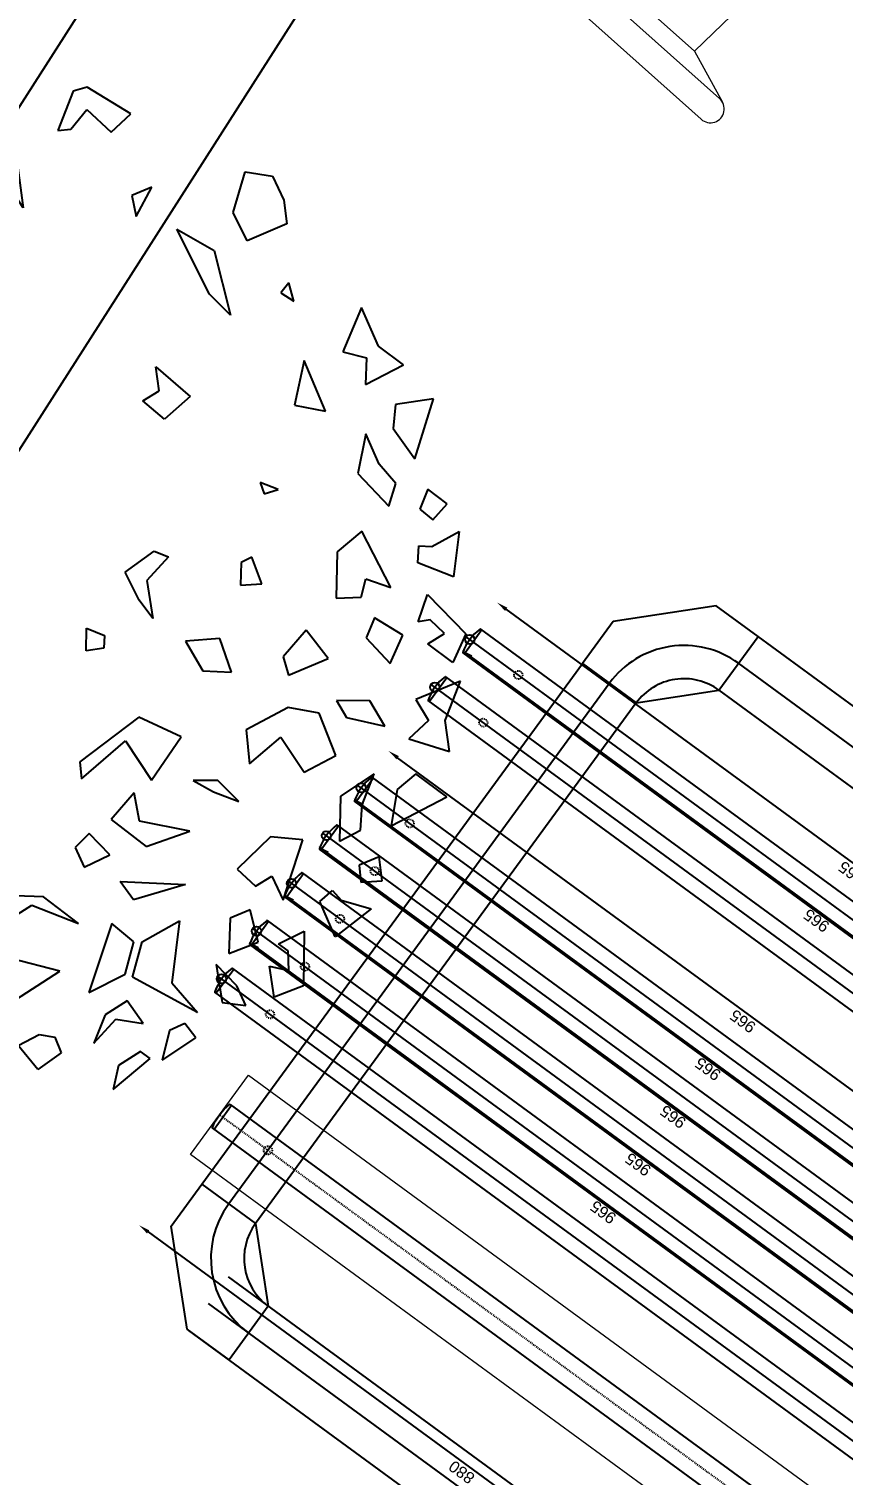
# Model space of a CAD drawing. Header units: millimetres. Extents: x 0 to 45949, y -31098 to 10954.
# Drawn here: x 25820.9 to 25909.1, y -6537.3 to -6380.8 of the extents above; entities that cross this region are included whole.
import ezdxf
from ezdxf import colors
from ezdxf.entities.mleader import LeaderData, LeaderLine
from ezdxf.enums import TextEntityAlignment as Align
from ezdxf.math import Vec2, Vec3

# ---------------------------------------------------------------- set-up
doc = ezdxf.new("R2010")
doc.units = ezdxf.units.MM
for name, pattern in [('14.022_PLAN_+56.00$0$14.022_A KATLAR$0$DASHED2', [0.375, 0.25, -0.125]), ('14.022_PLAN_+56.00$0$14.022_A KATLAR$0$MITTELLINIE', [0.6000000000000001, 0.5, -0.05, 0, -0.05]), ('HIDDEN', [0.38, 0.25, -0.13])]:
    doc.linetypes.add(name, pattern=pattern)
for name, color, linetype in [('14.022_PLAN_+56.00$0$14.022_A KATLAR$0$3-0PN-GLS', 252, 'Continuous'), ('14.022_PLAN_+56.00$0$14.022_A KATLAR$0$Duenn', 252, 'Continuous'), ('14.022_PLAN_+56.00$0$14.022_A KATLAR$0$KAYAR-KAPI-CAM-İZİ', 130, '14.022_PLAN_+56.00$0$14.022_A KATLAR$0$DASHED2'), ('14.022_PLAN_+56.00$0$14.022_A KATLAR$0$Mittellinie', 252, '14.022_PLAN_+56.00$0$14.022_A KATLAR$0$MITTELLINIE'), ('A_IZ_BETONARME', 252, 'HIDDEN'), ('A绿-1', 94, 'Continuous'), ('DORMA', 10, 'Continuous')]:
    doc.layers.add(name, color=color, linetype=linetype)
doc.layers.add('MOBİLYA TEFRİŞ', color=35, linetype='Continuous', lineweight=15)
doc.layers.add('SDB-Gorunus2', color=152, linetype='Continuous', lineweight=9)
doc.styles.get("Standard").update_dxf_attribs({"font": 'arial.ttf'})
doc.dimstyles.new('ISO-25', dxfattribs={"dimtxt": 2.5, "dimasz": 2.5, "dimexe": 1.25, "dimexo": 0.625, "dimtad": 1, "dimtxsty": 'Standard', "dimcen": 2.5, "dimadec": 0, "dimazin": 0, "dimtfac": 1, "dimtmove": 0, "dimatfit": 3, "dimfxl": 1, "dimarcsym": 0})

# ---------------------------------------------------------------- blocks, each defined once
blk = doc.blocks.new('971')
at = {"layer": '14.022_PLAN_+56.00$0$14.022_A KATLAR$0$3-0PN-GLS'}
blk.add_lwpolyline([(76661.80623069407, 17776.00557692619, -0.3320587523169231), (76661.8541650706, 17776.04135788766), (76758.40404545276, 17776.04134474825, -0.3320587523168907), (76758.45198153843, 17776.00556607669, -0.1451998767449979), (76758.45205626002, 17772.87712571057, -0.3320587523168909), (76758.40412188355, 17772.84134474917), (76661.85424150129, 17772.84135788853, -0.3320587523169245), (76661.8063054156, 17772.87713656012, -0.145199876744998)], format="xyb", close=True, dxfattribs=at)
at = {"layer": '14.022_PLAN_+56.00$0$14.022_A KATLAR$0$Duenn'}
for p, q in [((76662.02910526154, 17776.041362066), (76662.02918169231, 17772.84136206693)), ((76758.2291816925, 17772.84134057079), (76758.22910526172, 17776.04134056988))]:
    blk.add_line(p, q, dxfattribs=at)
at = {"layer": '14.022_PLAN_+56.00$0$14.022_A KATLAR$0$KAYAR-KAPI-CAM-İZİ', "lineweight": 25}
blk.add_point((76662.02914349886, 17774.44862895447), dxfattribs=at)
at = {"layer": '14.022_PLAN_+56.00$0$14.022_A KATLAR$0$Mittellinie'}
blk.add_line((76661.57914347707, 17774.4413513184), (76758.67914347707, 17774.44135131842), dxfattribs=at)
for centre in [(76668.07914347528, 17774.44150656839), (76752.17914347889, 17774.44119606844)]:
    blk.add_circle(centre, 0.45, dxfattribs=at)
blk = doc.blocks.new('*D36')
at = {"layer": 'Defpoints', "color": 0, "transparency": 16777216}
for p in [(250965.8474644323, -12490.48521682176), (251930.8474643729, -12490.48366432164), (251930.8475442851, -12540.15534011385)]:
    blk.add_point(p, dxfattribs=at)
at = {"layer": 'DORMA', "color": 0, "lineweight": -2, "transparency": 16777216}
blk.add_line((250978.3475443445, -12540.15687250387), (251918.3475442851, -12540.15536022395), dxfattribs=at)
at = {"layer": 'DORMA', "color": 0, "transparency": 16777216}
for points in [[(250978.3475409928, -12538.07353917054), (250978.3475476961, -12542.2402058372), (250965.8475443445, -12540.15689261398)], [(251918.3475409334, -12538.07202689062), (251918.3475476368, -12542.23869355728), (251930.8475442851, -12540.15534011385)]]:
    blk.add_solid(points, dxfattribs=at)
at = {"layer": 'DORMA', "color": 0, "transparency": 16777216, "insert": (251448.3475290196, -12530.6489540174), "char_height": 12.5, "attachment_point": 5, "rotation": 9.217793252609054e-05}
blk.add_mtext('965', dxfattribs=at)
blk = doc.blocks.new('*D20')
at = {"layer": 'Defpoints', "color": 0, "transparency": 16777216}
for p in [(246416.7379861178, -15055.75683849677), (246416.7379861178, -15150.52227188833), (247296.7379861358, -15150.52064421517)]:
    blk.add_point(p, dxfattribs=at)
at = {"layer": 'DORMA', "color": 0, "lineweight": -2, "transparency": 16777216}
blk.add_line((247284.2379861358, -15055.75683849677), (246429.2379861178, -15055.75683849677), dxfattribs=at)
at = {"layer": 'DORMA', "color": 0, "transparency": 16777216}
for points in [[(246429.2379861178, -15053.67350516344), (246429.2379861178, -15057.84017183011), (246416.7379861178, -15055.75683849677)], [(247284.2379861358, -15053.67350516344), (247284.2379861358, -15057.84017183011), (247296.7379861358, -15055.75683849677)]]:
    blk.add_solid(points, dxfattribs=at)
at = {"layer": 'DORMA', "color": 0, "transparency": 16777216, "insert": (246856.7379861268, -15046.24967615025), "char_height": 12.5, "attachment_point": 5}
blk.add_mtext('880', dxfattribs=at)
blk = doc.blocks.new('MEŞE+GİYDİRME 75')
at = {"layer": 'MOBİLYA TEFRİŞ', "color": 252}
for p, q in [((19574.83459622466, 2709.051445854665), (19572.29651766103, 2674.416874207657)), ((19538.15904967556, 2674.416874207657), (19572.29651766103, 2674.416874207657)), ((19572.29651766103, 2674.416874207657), (19578.22540038054, 2672.331928131612)), ((19532.7277836683, 2672.416874207657), (19577.7277836683, 2672.416874207657)), ((19577.7277836683, 2669.416874207657), (19532.7277836683, 2669.416874207657)), ((19532.7277836683, 2669.416874207657), (19577.7277836683, 2669.416874207657))]:
    blk.add_line(p, q, dxfattribs=at)
blk.add_arc((19577.7277836683, 2670.916874207657), 1.5, 270, 90, dxfattribs=at)
blk = doc.blocks.new('_TagSlot')
at = {"color": 0, "linetype": 'ByBlock', "lineweight": -2, "transparency": 16777216}
for p, q in [((-4, 4), (4, 4)), ((-4, -4), (4, -4))]:
    blk.add_line(p, q, dxfattribs=at)
for centre, start, end in [((-4, 0), 90, 270), ((4, 0), 270, 90)]:
    blk.add_arc(centre, 4, start, end, dxfattribs=at)
at = {"layer": 'MOBİLYA TEFRİŞ', "color": 0, "transparency": 16777216}
blk.add_attdef('TAGNUMBER', text='', height=3, dxfattribs=at).set_placement((0, -1.5), align=Align.CENTER)
blk = doc.blocks.new('011')
at = {"layer": 'A绿-1', "color": 0}
for p, q in [((-5.440842659852933, 991.1887462901577), (15.04766537802061, 1022.121990965057)), ((15.04766537802061, 1022.121990965057), (67.76774634054163, 1007.897978992623)), ((47.27917163376696, 976.9645646995705), (-5.440842659852933, 991.1887462901577)), ((67.76774634054163, 1007.897978992623), (47.27917163376696, 976.9645646995705)), ((284.7058412969927, 987.6070274134618), (256.4231476786081, 979.2304716446815)), ((371.8699091307935, 933.8537515949429), (284.7058412969927, 987.6070274134618)), ((-233.4399849270121, 983.3385487060259), (-145.2215263192193, 974.6547489183504)), ((-182.3531852353481, 943.765363077815), (-233.4399849270121, 983.3385487060259)), ((-145.2215263192193, 974.6547489183504), (-102.9837694318849, 912.5689595050972)), ((256.4231476786081, 979.2304716446815), (225.4524851836031, 900.4353828600033)), ((-160.1282021785155, 915.5366029160796), (-182.3531852353481, 943.765363077815)), ((251.5229695754242, 903.1836695389502), (283.6514856248978, 942.5373417631417)), ((283.6514856248978, 942.5373417631417), (332.5262275681016, 897.3360233287312)), ((332.5262275681016, 897.3360233287312), (371.8699091307935, 933.8537515949429)), ((-102.9837694318849, 912.5689595050972), (-160.1282021785155, 915.5366029160796)), ((25.15727937576594, 920.6823826559521), (141.1829252006137, 855.5849709932008)), ((104.0513341316837, 824.695558485073), (25.15727937576594, 920.6823826559521)), ((225.4524851836031, 900.4353828600033), (251.5229695754242, 903.1836695389502)), ((-536.1780762847629, 848.9190692272896), (-602.1712792683975, 829.3738058972085)), ((-550.5058241885272, 770.0800186590495), (-536.1780762847629, 848.9190692272896)), ((141.1829252006137, 855.5849709932008), (156.2956752803875, 745.6810789671945)), ((-602.1712792683975, 829.3738058972085), (-612.0744391009794, 761.7912268396176)), ((156.2956752803875, 745.6810789671945), (104.0513341316837, 824.695558485073)), ((577.374584756908, 736.1203280503687), (601.1300308532082, 817.7513807937066)), ((601.1300308532082, 817.7513807937066), (656.0620847551618, 809.1555349618575)), ((414.2111650788574, 787.2566636851479), (374.2881326935021, 770.4598103715834)), ((382.661507959303, 728.182309848271), (414.2111650788574, 787.2566636851479)), ((656.0620847551618, 809.1555349618575), (678.8660624365439, 761.2060398522663)), ((-612.0744391009794, 761.7912268396176), (-550.5058241885272, 770.0800186590495)), ((374.2881326935021, 770.4598103715834), (382.661507959303, 728.182309848271)), ((678.8660624365439, 761.2060398522663), (685.0268892395543, 713.3004035770828)), ((605.1816725596436, 679.7063636052262), (577.374584756908, 736.1203280503687)), ((464.2432359384838, 702.61393907827), (539.1886391942389, 660.1610336061858)), ((529.8641347498051, 572.857852938665), (464.2432359384838, 702.61393907827)), ((685.0268892395543, 713.3004035770828), (605.1816725596436, 679.7063636052262)), ((539.1886391942389, 660.1610336061858), (571.5234058669885, 530.4925984663932)), ((-865.3590016500675, 562.4499127148192), (-782.7228640745743, 581.9512651467703)), ((-782.7228640745743, 581.9512651467703), (-807.0569388914737, 520.0408818606229)), ((688.4999422268593, 594.9761576166966), (672.4357193040196, 575.299111885095)), ((699.0852904320345, 558.3268232340051), (688.4999422268593, 594.9761576166966)), ((-836.9730688402778, 486.3153308762703), (-865.3590016500675, 562.4499127148192)), ((571.5234058669885, 530.4925984663932), (529.8641347498051, 572.857852938665)), ((672.4357193040196, 575.299111885095), (699.0852904320345, 558.3268232340051)), ((834.4340150886565, 546.0302110078519), (797.0371765935561, 457.1756295871528)), ((868.2510056218598, 468.4137482557562), (834.4340150886565, 546.0302110078519)), ((-807.0569388914737, 520.0408818606229), (-836.9730688402778, 486.3153308762703)), ((918.4204725606251, 430.9043880565368), (868.2510056218598, 468.4137482557562)), ((719.2014276286936, 439.958548821116), (700.4493946098373, 349.8632993095307)), ((762.5971737648943, 338.4312895121511), (719.2014276286936, 439.958548821116)), ((797.0371765935561, 457.1756295871528), (844.6525115933619, 444.9388637827651)), ((844.6525115933619, 444.9388637827651), (842.6540048587485, 391.2968664445361)), ((422.4179451959208, 426.6557233830717), (490.7265511541045, 367.3180773105632)), ((428.5791112352745, 378.7499537699769), (422.4179451959208, 426.6557233830717)), ((842.6540048587485, 391.2968664445361), (918.4204725606251, 430.9043880565368)), ((395.8716344849672, 359.1170031598922), (428.5791112352745, 378.7499537699769)), ((439.743114828656, 322.3800177774028), (395.8716344849672, 359.1170031598922)), ((490.7265511541045, 367.3180773105632), (439.743114828656, 322.3800177774028)), ((700.4493946098373, 349.8632993095307), (762.5971737648943, 338.4312895121511)), ((902.3462479969603, 351.3401107264508), (897.9323111988488, 303.2422870668634)), ((978.8921690443531, 362.8035186201087), (902.3462479969603, 351.3401107264508)), ((941.133339775668, 242.9072554174272), (978.8921690443531, 362.8035186201087)), ((843.3488770733238, 292.6532480830865), (827.2748887966736, 213.0890737022019)), ((869.9195774163236, 231.66930636693), (843.3488770733238, 292.6532480830865)), ((897.9323111988488, 303.2422870668634), (941.133339775668, 242.9072554174272)), ((-1019.157868248527, 213.5437860881575), (-960.9589792373008, 255.6459846118087)), ((-960.9589792373008, 255.6459846118087), (-952.585943207785, 213.3686174264512)), ((-1014.051600659266, 120.5685441653986), (-1019.157868248527, 213.5437860881575)), ((-964.2258143465151, 204.9479402563011), (-986.347639935615, 148.6659278308362)), ((-952.585943207785, 213.3686174264512), (-964.2258143465151, 204.9479402563011)), ((827.2748887966736, 213.0890737022019), (889.5214334920165, 147.8596569203219)), ((903.4586857326212, 193.5104605775705), (869.9195774163236, 231.66930636693)), ((667.3697166364291, 180.9287629426472), (631.2924473158782, 195.1090494186283)), ((631.2924473158782, 195.1090494186283), (639.086827957246, 172.552283843168)), ((639.086827957246, 172.552283843168), (667.3697166364291, 180.9287629426472)), ((889.5214334920165, 147.8596569203219), (903.4586857326212, 193.5104605775705)), ((967.7040401186096, 181.9233137012343), (951.3514607638353, 141.8164474355217)), ((1005.934422315273, 152.4052805208994), (967.7040401186096, 181.9233137012343)), ((-986.347639935615, 148.6659278308362), (-957.485926250054, 137.3217386514225)), ((977.6437396468245, 120.2897471655378), (1005.934422315273, 152.4052805208994)), ((-986.8232711938326, 83.87541761730608), (-1014.051600659266, 120.5685441653986)), ((-957.485926250054, 137.3217386514225), (-986.8232711938326, 83.87541761730608)), ((951.3514607638353, 141.8164474355217), (977.6437396468245, 120.2897471655378)), ((835.2166571135749, 97.81347943953006), (785.6034271827084, 56.40781161170162)), ((893.0497071963619, -15.51413062696156), (835.2166571135749, 97.81347943953006)), ((975.6453358613071, 66.64751354019972), (1030.089559256914, 96.96517324708111)), ((1030.089559256914, 96.96517324708111), (1018.846328157873, 6.312887796018913)), ((947.3544472945505, 34.53245275904555), (949.4918618031661, 68.44555680687336)), ((949.4918618031661, 68.44555680687336), (975.6453358613071, 66.64751354019972)), ((20.13149555062409, 38.96622597266105), (-0.9359253415022977, 27.75362535876775)), ((23.50116154295392, 5.153214878770086), (20.13149555062409, 38.96622597266105)), ((360.7862681191182, 15.5321799546), (418.9851371296099, 57.63432759283023)), ((447.8468508151709, 46.29013841341293), (404.0785842202022, -1.484003811085131)), ((418.9851371296099, 57.63432759283023), (447.8468508151709, 46.29013841341293)), ((593.2097755040159, 34.63878002378624), (592.1552496246877, -10.43074081470331)), ((614.2771285489434, 45.85140730526837), (593.2097755040159, 34.63878002378624)), ((634.868877003144, -7.726407779533474), (614.2771285489434, 45.85140730526837)), ((785.6034271827084, 56.40781161170162), (783.8833285743021, -36.69146109635403)), ((1018.846328157873, 6.312887796018913), (947.3544472945505, 34.53245275904555)), ((-0.9359253415022977, 27.75362535876775), (-2.569464667758439, 2.404592296959891)), ((-2.569464667758439, 2.404592296959891), (23.50116154295392, 5.153214878770086)), ((388.5932816403219, -40.88147526765533), (360.7862681191182, 15.5321799546)), ((833.7746170070604, -34.74345993838506), (843.0194509875146, 2.266608849153272)), ((843.0194509875146, 2.266608849153272), (893.0497071963619, -15.51413062696156)), ((404.0785842202022, -1.484003811085131), (415.8215557705262, -77.57474259881565)), ((592.1552496246877, -10.43074081470331), (634.868877003144, -7.726407779533474)), ((-1011.632937267714, -42.8253741115077), (-1014.899705707969, -93.52324884891277)), ((-968.3404515484581, -59.8416245461558), (-1011.632937267714, -42.8253741115077)), ((-757.5632184970309, -32.22673023065727), (-802.4891551053734, -40.55958678285242)), ((-802.4891551053734, -40.55958678285242), (-793.5371244513663, -102.5576889160511)), ((-724.1738926104154, -116.8255597228926), (-757.5632184970309, -32.22673023065727)), ((415.8215557705262, -77.57474259881565), (388.5932816403219, -40.88147526765533)), ((783.8833285743021, -36.69146109635403), (833.7746170070604, -34.74345993838506)), ((948.1886531890486, -83.83997172714953), (966.8174985455116, -29.54853968424868)), ((966.8174985455116, -29.54853968424868), (1043.418335093127, -108.313526189173)), ((-1014.899705707969, -93.52324884891277), (-968.3404515484581, -59.8416245461558)), ((860.2058836667566, -75.9988499570245), (843.8533509802073, -116.1055974900519)), ((917.4827367429389, -110.4113302255646), (860.2058836667566, -75.9988499570245)), ((971.9267667985405, -80.09416241131112), (948.1886531890486, -83.83997172714953)), ((1000.634589082096, -107.1647480091051), (971.9267667985405, -80.09416241131112)), ((-793.5371244513663, -102.5576889160511), (-724.1738926104154, -116.8255597228926)), ((282.2017655831878, -142.014206627653), (283.2563981328276, -96.94441440010269)), ((283.2563981328276, -96.94441440010269), (319.3336674533784, -111.1247008760838)), ((319.3336674533784, -111.1247008760838), (317.7000602799235, -136.473707270361)), ((723.1906026948709, -100.921199479686), (677.210079259472, -154.3232337238951)), ((767.6405828091083, -157.3786841833498), (723.1906026948709, -100.921199479686)), ((891.7465452504694, -167.7995404282447), (917.4827367429389, -110.4113302255646)), ((967.5123240918037, -128.1922767783799), (1000.634589082096, -107.1647480091051)), ((1043.418335093127, -108.313526189173), (1017.681980649417, -165.701652761134)), ((-854.5271506446297, -130.5672519635737), (-946.0122747434652, -172.5815632003141)), ((-837.3054110470111, -150.331882026032), (-854.5271506446297, -130.5672519635737)), ((317.7000602799235, -136.473707270361), (282.2017655831878, -142.014206627653)), ((550.1235676648794, -117.3671072011275), (481.3393437822233, -122.8199374185351)), ((481.3393437822233, -122.8199374185351), (516.3620805565151, -182.0697616948346)), ((573.5065333038219, -185.0373542203888), (550.1235676648794, -117.3671072011275)), ((843.8533509802073, -116.1055974900519), (891.7465452504694, -167.7995404282447)), ((1017.681980649417, -165.701652761134), (967.5123240918037, -128.1922767783799)), ((-946.0122747434652, -172.5815632003141), (-954.1787899389747, -299.3262137635393)), ((-895.5044030073914, -192.433844262574), (-837.3054110470111, -150.331882026032)), ((677.210079259472, -154.3232337238951), (687.7955617482658, -190.97272467312)), ((687.7955617482658, -190.97272467312), (767.6405828091083, -157.3786841833498)), ((-902.6165952761658, -274.1089921273742), (-895.5044030073914, -192.433844262574)), ((516.3620805565151, -182.0697616948346), (573.5065333038219, -185.0373542203888)), ((1032.874297839648, -203.1499949530844), (943.6015245844028, -239.5361750086413)), ((1001.903637344658, -281.9450786492453), (1032.874297839648, -203.1499949530844)), ((687.31971125782, -255.7627962360821), (603.0501361269853, -300.6132217312625)), ((749.4674770790734, -267.1948399571047), (687.31971125782, -255.7627962360821)), ((784.3867438168963, -241.9336904610464), (804.3997339336784, -275.7906676488419)), ((850.9589480918366, -242.109145116985), (784.3867438168963, -241.9336904610464)), ((880.9783251238405, -292.8946369305413), (850.9589480918366, -242.109145116985)), ((943.6015245844028, -239.5361750086413), (968.6178224416799, -281.8576169612934)), ((-954.1787899389747, -299.3262137635393), (-902.6165952761658, -274.1089921273742)), ((388.3241425484302, -274.6940761655824), (269.7139494012226, -364.5262697285507)), ((472.6969047604944, -314.3548461246537), (388.3241425484302, -274.6940761655824)), ((782.8567762981402, -351.7937372965898), (749.4674770790734, -267.1948399571047)), ((804.3997339336784, -275.7906676488419), (880.9783251238405, -292.8946369305413)), ((968.6178224416799, -281.8576169612934), (929.273831349099, -318.3750864900176)), ((1010.855782281607, -343.9433882344747), (1001.903637344658, -281.9450786492453)), ((413.4433535862481, -401.5264140088111), (472.6969047604944, -314.3548461246537)), ((603.0501361269853, -300.6132217312625), (609.7899175531347, -368.2396947251545)), ((609.7899175531347, -368.2396947251545), (672.4131650152849, -314.8811106782196)), ((672.4131650152849, -314.8811106782196), (719.6545342114987, -385.4315863957163)), ((929.273831349099, -318.3750864900176), (1010.855782281607, -343.9433882344747)), ((273.0837419714662, -398.3395068146201), (361.199006831157, -322.5121281099127)), ((361.199006831157, -322.5121281099127), (413.4433535862481, -401.5264140088111)), ((108.2868351240177, -372.5518722614506), (56.7245071232901, -397.7694331338644)), ((140.5184443289763, -417.7095348140392), (108.2868351240177, -372.5518722614506)), ((269.7139494012226, -364.5262697285507), (273.0837419714662, -398.3395068146201)), ((719.6545342114987, -385.4315863957163), (782.8567762981402, -351.7937372965898)), ((-925.2140521235415, -395.1815147664202), (-938.3840833456488, -513.4617322742924)), ((-938.3840833456488, -513.4617322742924), (-877.4971479512751, -400.9412270214598)), ((-877.4971479512751, -400.9412270214598), (-925.2140521235415, -395.1815147664202)), ((56.7245071232901, -397.7694331338644), (57.88215713598765, -437.2107696916137)), ((546.5875125153107, -401.8774601935074), (496.6584657855565, -401.7458474101404)), ((496.6584657855565, -401.7458474101404), (537.738742278365, -424.3903669345673)), ((588.2469532506657, -444.242781334724), (546.5875125153107, -401.8774601935074)), ((860.0138799259439, -388.6181736720318), (792.3874556734809, -433.5124580015618)), ((835.6797717745649, -450.5286417672542), (860.0138799259439, -388.6181736720318)), ((943.2291684102966, -388.8376567804844), (906.0975361616584, -419.7269747737701)), ((1005.460862781678, -434.8580514264613), (943.2291684102966, -388.8376567804844)), ((57.88215713598765, -437.2107696916137), (97.80478361604037, -420.4139526582876)), ((97.80478361604037, -420.4139526582876), (140.5184443289763, -417.7095348140392)), ((378.5240068457206, -426.7877670466332), (332.543644361489, -480.189890010126)), ((389.688246726233, -483.1576000900677), (378.5240068457206, -426.7877670466332)), ((537.738742278365, -424.3903669345673), (588.2469532506657, -444.242781334724)), ((792.3874556734809, -433.5124580015618), (790.2784401950776, -523.6519055837634)), ((906.0975361616584, -419.7269747737701), (893.9820241519483, -492.9376884049743)), ((-286.6182656066376, -444.7540644931323), (-317.1131657194928, -458.7584987803348)), ((-317.1131657194928, -458.7584987803348), (-268.8175473106676, -484.2390315984958)), ((-268.8175473106676, -484.2390315984958), (-286.6182656066376, -444.7540644931323)), ((832.4132759016356, -501.2268194606695), (835.6797717745649, -450.5286417672542)), ((893.9820241519483, -492.9376884049743), (1005.460862781678, -434.8580514264613)), ((332.543644361489, -480.189890010126), (403.0645624953322, -533.8995032799794)), ((490.1251651921193, -503.14149393568), (389.688246726233, -483.1576000900677)), ((288.1967023776961, -508.2434815101151), (260.4928083229461, -536.3406955574465)), ((329.855803876766, -550.6086693134857), (288.1967023776961, -508.2434815101151)), ((403.0645624953322, -533.8995032799794), (490.1251651921193, -503.14149393568)), ((652.131104475644, -514.8365596816766), (585.0835118963732, -579.4514953282851)), ((716.4910928572062, -520.6403003892301), (652.131104475644, -514.8365596816766)), ((677.2502488444443, -641.6690671430697), (716.4910928572062, -520.6403003892301)), ((790.2784401950776, -523.6519055837634), (832.4132759016356, -501.2268194606695)), ((-786.8602985191974, -573.0186421300314), (-861.2265375323477, -550.2865382746968)), ((-861.2265375323477, -550.2865382746968), (-828.9952675636741, -595.4440674894358)), ((-135.5700759008178, -569.1013029438691), (-217.1520062434138, -543.5330484568112)), ((-217.1520062434138, -543.5330484568112), (-181.5504553468782, -622.5034192404673)), ((-76.79242855223129, -546.7199423172206), (-135.5700759008178, -569.1013029438691)), ((-60.04601725685643, -631.2748100258905), (-76.79242855223129, -546.7199423172206)), ((260.4928083229461, -536.3406955574465), (278.2932033087709, -575.8259272298419)), ((-777.9081649160362, -635.0169805503465), (-786.8602985191974, -573.0186421300314)), ((278.2932033087709, -575.8259272298419), (329.855803876766, -550.6086693134857)), ((585.0835118963732, -579.4514953282851), (621.739369936171, -613.3525530323168)), ((869.6478559985408, -554.8483091564813), (829.7252295184298, -571.6451261897964)), ((829.7252295184298, -571.6451261897964), (833.0951917068451, -605.4584299448725)), ((875.8087494705687, -602.7537758135659), (869.6478559985408, -554.8483091564813)), ((-828.9952675636741, -595.4440674894358), (-777.9081649160362, -635.0169805503465)), ((350.4477419497562, -604.1865001818078), (481.3795887031592, -610.1655791692137)), ((377.6759017970762, -640.8795600609446), (350.4477419497562, -604.1865001818078)), ((621.739369936171, -613.3525530323168), (654.4465074501932, -593.7194690842734)), ((654.4465074501932, -593.7194690842734), (677.2502488444443, -641.6690671430697)), ((833.0951917068451, -605.4584299448725), (875.8087494705687, -602.7537758135659)), ((-606.4749696254148, -643.9196744962173), (-685.265693760477, -632.4442784386556)), ((-685.265693760477, -632.4442784386556), (-657.4584059508052, -688.8577340293778)), ((-181.5504553468782, -622.5034192404673), (-60.04601725685643, -631.2748100258905)), ((196.8146024087328, -634.7689045703701), (89.74118960130727, -631.6694787578708)), ((89.74118960130727, -631.6694787578708), (129.1880152049707, -679.6631052691228)), ((267.3358901675674, -688.4780756547552), (196.8146024087328, -634.7689045703701)), ((481.3795887031592, -610.1655791692137), (377.6759017970762, -640.8795600609446)), ((751.0378991383477, -644.6803997702955), (776.5295839665341, -622.2114548127865)), ((776.5295839665341, -622.2114548127865), (793.7515598512255, -641.9759819260435)), ((-583.6709895874374, -691.8695621772276), (-606.4749696254148, -643.9196744962173)), ((129.1880152049707, -679.6631052691228), (173.5351934759528, -651.6094108199395)), ((173.5351934759528, -651.6094108199395), (267.3358901675674, -688.4780756547552)), ((611.2572154789814, -661.2143971420992), (571.3345889989869, -678.0112141754253)), ((627.4243958627922, -726.0486328521292), (611.2572154789814, -661.2143971420992)), ((781.6358515557949, -715.186696735549), (751.0378991383477, -644.6803997702955)), ((853.6867905435502, -659.036127475294), (781.6358515557949, -715.186696735549)), ((793.7515598512255, -641.9759819260435), (853.6867905435502, -659.036127475294)), ((-657.4584059508052, -688.8577340293778), (-583.6709895874374, -691.8695621772276)), ((-413.7675461183535, -810.6321527520595), (-417.2405809654738, -692.3081097442591)), ((-417.2405809654738, -692.3081097442591), (-383.8514937225846, -776.9066496142659)), ((333.9076152013731, -688.6537531708709), (288.0306827523164, -826.5669516775924)), ((377.7790955451201, -725.3907385533603), (333.9076152013731, -688.6537531708709)), ((394.4219071871485, -725.4344640498603), (469.2640500259004, -683.3763606476314)), ((469.2640500259004, -683.3763606476314), (453.8819125264999, -807.285083532388)), ((571.3345889989869, -678.0112141754253), (568.6468818521244, -748.4296542424636)), ((667.9257444000104, -728.9722478105905), (719.4883449680055, -703.7549898942343)), ((719.4883449680055, -703.7549898942343), (717.9579848778667, -813.6150390863841)), ((360.6602771282778, -790.1369840273182), (377.7790955451201, -725.3907385533603)), ((375.0912187800859, -795.8091119514975), (394.4219071871485, -725.4344640498603)), ((568.6468818521244, -748.4296542424636), (627.4243958627922, -726.0486328521292)), ((687.3600324603613, -743.1087421211269), (667.9257444000104, -728.9722478105905)), ((688.5176824730006, -782.5500786789125), (687.3600324603613, -743.1087421211269)), ((-566.9246303558466, -776.4242135994828), (-584.6222374987556, -821.4501966997559)), ((-504.776968755119, -787.8563730143214), (-566.9246303558466, -776.4242135994828)), ((-383.8514937225846, -776.9066496142659), (-324.9703303514398, -839.0365941510463)), ((-230.6943392812391, -811.1150080058433), (-205.7813461215119, -768.9250555331819)), ((-205.7813461215119, -768.9250555331819), (-164.7010696287034, -791.5695750576087)), ((-92.546870223945, -819.9300146716705), (-134.7847967293928, -757.844158589458)), ((-134.7847967293928, -757.844158589458), (-74.84932974993717, -774.9042011895508)), ((-74.84932974993717, -774.9042011895508), (16.15982385439565, -797.680266828429)), ((131.5034848484793, -758.5458450536171), (104.3785187493195, -806.3639636668995)), ((229.7285999930464, -784.1579717088716), (131.5034848484793, -758.5458450536171)), ((584.8138926177635, -813.2638232835307), (543.1546577807167, -770.8989747164742)), ((543.1546577807167, -770.8989747164742), (554.8978256167611, -846.9897123258561)), ((659.1801679110504, -835.996333044066), (650.2282039260608, -773.9980612927102)), ((650.2282039260608, -773.9980612927102), (688.5176824730006, -782.5500786789125)), ((-544.120702381595, -824.373884994071), (-504.776968755119, -787.8563730143214)), ((-324.9703303514398, -839.0365941510463), (-413.7675461183535, -810.6321527520595)), ((-204.0449377713958, -828.0872299879848), (-230.6943392812391, -811.1150080058433)), ((-164.7010696287034, -791.5695750576087), (-204.0449377713958, -828.0872299879848)), ((16.15982385439565, -797.680266828429), (-92.546870223945, -819.9300146716705)), ((104.3785187493195, -806.3639636668995), (129.3946027079946, -848.6849533996065)), ((129.3946027079946, -848.6849533996065), (229.7285999930464, -784.1579717088716)), ((288.0306827523164, -826.5669516775924), (360.6602771282778, -790.1369840273182)), ((505.5475009441725, -866.57853153428), (375.0912187800859, -795.8091119514975)), ((453.8819125264999, -807.285083532388), (505.5475009441725, -866.57853153428)), ((-584.6222374987556, -821.4501966997559), (-552.3908160520368, -866.6075896308103)), ((-552.3908160520368, -866.6075896308103), (-544.120702381595, -824.373884994071)), ((602.6147964579286, -852.7492549627859), (584.8138926177635, -813.2638232835307)), ((717.9579848778667, -813.6150390863841), (659.1801679110504, -835.996333044066)), ((43.96714794426225, -854.0941283243665), (19.05428812239552, -896.2837415607173)), ((75.04107085632859, -859.8100484139541), (43.96714794426225, -854.0941283243665)), ((76.19878753792727, -899.2512153535899), (75.04107085632859, -859.8100484139541)), ((364.6092339411261, -843.6710227301919), (320.2621890081209, -871.7243779431155)), ((396.8407401969307, -888.8284489957259), (364.6092339411261, -843.6710227301919)), ((554.8978256167611, -846.9897123258561), (602.6147964579286, -852.7492549627859)), ((19.05428812239552, -896.2837415607173), (41.27920451032696, -924.5126713406062)), ((320.2621890081209, -871.7243779431155), (298.1402300811023, -928.0067296048437)), ((298.1402300811023, -928.0067296048437), (341.9083470586338, -880.2324698259581)), ((341.9083470586338, -880.2324698259581), (396.8407401969307, -888.8284489957259)), ((480.0557494470268, -889.0476461099388), (449.5608211594517, -903.0524609681597)), ((502.2810717401444, -917.2765396095856), (480.0557494470268, -889.0476461099388)), ((-248.8675472937757, -920.9309257963214), (-305.4332386647584, -937.6841136154544)), ((-228.2756092207273, -974.5087566646434), (-248.8675472937757, -920.9309257963214)), ((-109.0865243981243, -904.3970617624218), (-153.4336360001471, -932.4505865934552)), ((-53.57547587173758, -932.7136425420758), (-109.0865243981243, -904.3970617624218)), ((41.27920451032696, -924.5126713406062), (76.19878753792727, -899.2512153535899)), ((146.1407777162385, -933.2399240574232), (188.2755467538373, -910.8150075524827)), ((188.2755467538373, -910.8150075524827), (219.3494696658454, -916.5309276420703)), ((219.3494696658454, -916.5309276420703), (232.1468574794126, -947.5519262659727)), ((449.5608211594517, -903.0524609681597), (434.6544178674812, -962.170909926499)), ((434.6544178674812, -962.170909926499), (502.2810717401444, -917.2765396095856)), ((-305.4332386647584, -937.6841136154544), (-294.8478734977543, -974.3334546650331)), ((-153.4336360001471, -932.4505865934552), (-126.2054761528852, -969.143646472643)), ((-126.2054761528852, -969.143646472643), (-53.57547587173758, -932.7136425420758)), ((185.5876033198438, -981.2335505687224), (146.1407777162385, -933.2399240574232)), ((232.1468574794126, -947.5519262659727), (185.5876033198438, -981.2335505687224)), ((391.3619321482256, -945.1546594918545), (347.0145479789353, -973.2078813668741)), ((410.7958446920966, -959.2906145592642), (391.3619321482256, -945.1546594918545)), ((-294.8478734977543, -974.3334546650331), (-228.2756092207273, -974.5087566646434)), ((336.5326298089349, -1021.069622527415), (410.7958446920966, -959.2906145592642)), ((347.0145479789353, -973.2078813668741), (336.5326298089349, -1021.069622527415)), ((-68.4820487818215, -991.8320248314667), (-152.7517868638388, -1036.682366695823)), ((3.093222667404916, -1000.471559879523), (-68.4820487818215, -991.8320248314667)), ((-62.32122197881108, -1039.73766110665), (3.093222667404916, -1000.471559879523)), ((100.160518181161, -986.6422833080287), (58.02537951857084, -1009.067641998481)), ((58.02537951857084, -1009.067641998481), (71.98075658112066, -1079.530110518037)), ((120.1732920115464, -1020.499312559543), (100.160518181161, -986.6422833080287)), ((-152.7517868638388, -1036.682366695823), (-62.32122197881108, -1039.73766110665)), ((71.98075658112066, -1079.530110518037), (120.1732920115464, -1020.499312559543))]:
    blk.add_line(p, q, dxfattribs=at)
blk = doc.blocks.new('965')
at = {"layer": '14.022_PLAN_+56.00$0$14.022_A KATLAR$0$3-0PN-GLS'}
for p, q in [((250968.5976803079, -12474.48359862929), (251928.0964841305, -12474.48373002316)), ((251928.0972484373, -12506.48373001443), (250968.5984446159, -12506.48359862009))]:
    blk.add_line(p, q, dxfattribs=at)
for centre, radius, start, end in [((251020.8474643583, -12490.48235066786), 55.00000000071282, 163.4781621232472, 196.5245748520099), ((250968.5976922502, -12474.98359862882), 0.4999999996748288, 90.00136848909924, 163.4781621242876), ((251928.0964960729, -12474.98373002312), 0.5000000001062406, 16.52457485964136, 90.00136849576815), ((251875.8474643888, -12490.48497797423), 54.99999999983338, 343.4781621219654, 16.52457485073404), ((250968.5984326734, -12505.98359862038), 0.4999999998588601, 196.5245748697772, 270.0013685057739), ((251928.0972364949, -12505.98373001412), 0.5000000004504308, 270.0013685057723, 343.4781621413022)]:
    blk.add_arc(centre, radius, start, end, dxfattribs=at)
at = {"layer": '14.022_PLAN_+56.00$0$14.022_A KATLAR$0$Duenn'}
for p, q in [((250970.3470822184, -12474.4835568455), (250970.3478465262, -12506.48355683639)), ((251926.347846528, -12506.48377179784), (251926.3470822203, -12474.48377180715))]:
    blk.add_line(p, q, dxfattribs=at)
at = {"layer": '14.022_PLAN_+56.00$0$14.022_A KATLAR$0$KAYAR-KAPI-CAM-İZİ', "lineweight": 25}
blk.add_point((251926.3474641547, -12490.55644068251), dxfattribs=at)
at = {"layer": '14.022_PLAN_+56.00$0$14.022_A KATLAR$0$Mittellinie'}
for centre in [(251030.8474643545, -12490.48211182201), (251865.8474643907, -12490.48521682176)]:
    blk.add_circle(centre, 4.499999999999997, dxfattribs=at)
at = {"layer": 'DORMA'}
blk.add_line((250960.8474644323, -12490.48521682176), (251935.8474641319, -12490.48521682176), dxfattribs=at)
for centre in [(250965.8474644323, -12490.48521682176), (251930.8474643729, -12490.48366432164)]:
    blk.add_circle(centre, 5, dxfattribs=at)
dim = blk.add_aligned_dim(p1=(250965.8474644323, -12490.48521682176), p2=(251930.8474643729, -12490.48366432164), distance=-49.67167579227378, dimstyle='ISO-25', override={"dimscale": 5, "dimse1": 1, "dimse2": 1, "dimfxl": 15, "dimfxlon": 1}, dxfattribs=at)
dim.commit()
dim.dimension.update_dxf_attribs({"geometry": '*D36', "text_midpoint": (251448.3475290196, -12530.6489540174), "insert": (0, 1.818989403545856e-12)})
blk = doc.blocks.new('880 kapı')
at = {"layer": '14.022_PLAN_+56.00$0$14.022_A KATLAR$0$3-0PN-GLS'}
blk.add_lwpolyline([(246419.0088801808, -15187.87985678285, -0.3320587523169231), (246419.4882222041, -15187.52204483451), (247293.9870260023, -15187.519243608, -0.3320587523168907), (247294.4663886009, -15187.87702798977, -0.1451998767449979), (247294.4672881309, -15219.16143164711, -0.3320587523168909), (247293.9879461084, -15219.51924359487), (246419.4891423089, -15219.52204482153, -0.3320587523169245), (246419.0097797103, -15219.16426043946, -0.145199876744998)], format="xyb", close=True, dxfattribs=at)
at = {"layer": '14.022_PLAN_+56.00$0$14.022_A KATLAR$0$Duenn'}
for p, q in [((246421.237624113, -15187.52199453348), (246421.2385442192, -15219.52199452007)), ((247292.2376240953, -15187.52053147825), (247292.2368223658, -15219.52053146804))]:
    blk.add_line(p, q, dxfattribs=at)
at = {"layer": '14.022_PLAN_+56.00$0$14.022_A KATLAR$0$Mittellinie'}
blk.add_line((246416.7380841682, -15203.52212391666), (247296.738084144, -15203.51916451243), dxfattribs=at)
for centre in [(246481.7380841416, -15203.5202549519), (246481.7380841449, -15203.52188346503), (247231.7380841663, -15203.51901570149)]:
    blk.add_circle(centre, 4.5, dxfattribs=at)
at = {"layer": 'SDB-Gorunus2'}
blk.add_lwpolyline([(247296.7380841663, -15203.5206442152), (247296.7381821964, -15256.52064421508), (246416.7381821754, -15256.52064421523), (246416.7379861148, -15150.52064421546), (247296.7379861358, -15150.52064421517), (247296.7381821964, -15256.52064421508)], dxfattribs=at)
at = {"layer": 'DORMA'}
dim = blk.add_linear_dim(base=(246416.7379861178, -15055.75683849677), p1=(247296.7379861358, -15150.52064421517), p2=(246416.7379861178, -15150.52227188833), dimstyle='ISO-25', override={"dimscale": 5, "dimse1": 1, "dimse2": 1, "dimfxl": 15, "dimfxlon": 1}, dxfattribs=at)
dim.commit()
dim.dimension.update_dxf_attribs({"geometry": '*D20', "text_midpoint": (246856.7379861268, -15046.24967615025)})
blk = doc.blocks.new('defgbh')
at = {"layer": 'MOBİLYA TEFRİŞ'}
ml = blk.add_multileader_block('Standard', dxfattribs=at)
ml.set_content('_TagSlot', color=30, scale=1.5)
ml.set_attribute('TAGNUMBER', 'MH-20', width=0)
ml.set_leader_properties()
ml.build(insert=Vec2(0, 0))
ml.multileader.update_dxf_attribs({"leader_type": 0})
ctx = ml.context
ctx.base_point, ctx.plane_origin = Vec3(22484.11334566828, 4116.360959247737), Vec3(22496.11334566828, 4116.360959247737)
notes = []
notes.append((ctx, [(0, (0, 0, 0), (0, 0), (1, 0), 1, [])]))
ctx.block.insert = Vec3(22496.11334566828, 4116.360959247737)
for ctx, leaders in notes:
    for number, flags, end, landing, length, lines in leaders:
        leader = LeaderData()
        leader.index, (leader.has_last_leader_line, leader.has_dogleg_vector, leader.attachment_direction) = number, flags
        leader.last_leader_point, leader.dogleg_vector, leader.dogleg_length = Vec3(end), Vec3(landing), length
        for number, points, colour, breaks in lines:
            line = LeaderLine()
            line.index, line.vertices, line.color, line.breaks = number, Vec3.list(points), colors.encode_raw_color(colour), breaks
            leader.lines.append(line)
        ctx.leaders.append(leader)

msp = doc.modelspace()

# ---------------------------------------------------------------- linework, layer by layer
at = {"color": 6, "linetype": 'Continuous'}
for p, q in [((25728.883638267, -6531.507958431919, 0.7000000216066834), (25890.55901714819, -6278.800475630918, 0.7000000216066834)), ((25745.7308037871, -6542.28631702402, 0.7000000216066834), (25907.40618266829, -6289.578834223021, 0.7000000216066834))]:
    msp.add_line(p, q, dxfattribs=at)
for p, q in [((25895.35020282865, -6443.235901166394), (25884.21636092635, -6444.960441389267)), ((25899.89632747442, -6446.562591671045), (25895.35020282863, -6443.235901166405)), ((25884.21636092635, -6444.960441389267), (25880.88967036468, -6449.506566112912)), ((25895.64444088587, -6452.37305296414), (25899.89632747442, -6446.562591671045)), ((25886.70013165778, -6453.758452701473), (25880.88967036468, -6449.506566112912)), ((25886.7001316578, -6453.758452701451), (25895.64444088587, -6452.37305296414)), ((25836.34330684849, -6510.382235446312), (25839.66999741012, -6505.836110722656)), ((25839.66999741012, -6505.836110722656), (25845.48045870318, -6510.087997311202)), ((25838.06784720623, -6521.516077327713), (25836.34330684849, -6510.382235446312)), ((25845.48045870318, -6510.087997311202), (25846.86585844058, -6519.032306539248)), ((25846.86585844058, -6519.032306539248), (25842.613971852, -6524.84276783235)), ((25842.613971852, -6524.84276783235), (25838.06784720623, -6521.516077327706))]:
    msp.add_line(p, q)
for points in [[(25895.64444088592, -6452.373052964129), (25940.02960862292, -6484.853424367928), (25944.2814952115, -6479.042963074819), (25899.89632747442, -6446.562591671045)], [(25839.66999741012, -6505.836110722659), (25880.88984085078, -6449.5066908685), (25886.70030214384, -6453.758577457043), (25845.48045870318, -6510.087997311202)], [(25942.15555191731, -6481.948193721248), (25897.77038418016, -6449.467822317569)], [(25883.83345700082, -6451.580178040578), (25842.57522805664, -6507.962054016931)], [(25842.50801298465, -6515.844294035767), (25891.2510261776, -6551.51267794309), (25886.99913958902, -6557.323139236196), (25838.25612639604, -6521.654755328815)], [(25889.12508288323, -6554.417908589774), (25840.38206969021, -6518.749524682389)]]:
    msp.add_lwpolyline(points)
at = {"color": 251, "true_color": 0x636466}
msp.add_arc((27272.06929115415, -7334.540587023537, 1.113949565478833e-06), 2054.862434885891, 118.4397890390444, 155.1374494297721, dxfattribs=at)
for centre, radius, start, end in [((25891.86498614051, -6457.537907446818), 9.999999999999986, 53.80467631047875, 143.8046763105729), ((25891.86498614051, -6457.537907446818), 6.399999999999995, 53.80467631047875, 143.8046763105729), ((25850.6453131859, -6513.867452056566), 9.999999999999986, 143.8046763120546, 233.8046763104787), ((25850.6453131859, -6513.867452056566), 6.399999999999995, 143.8046763120546, 233.8046763104787)]:
    msp.add_arc(centre, radius, start, end)
at = {"layer": 'A_IZ_BETONARME'}
for points in [[(25128.50743414536, -7580.228758265202, -0.2773215266501558), (25865.49151142438, -5644.300862246624)], [(25238.30407175745, -7574.411815693065, -0.01565404014319032), (25232.50816827923, -7535.826379246673, -0.0063783925950166), (25209.03542086177, -7313.168636133732, -0.0348096743846583), (25207.01545699487, -7224.139661029583, 0.0049894403676385), (25212.12670477188, -7085.789562369782, -0.0345797718280849), (25249.48114848306, -6825.829090409863, -0.0291171484870425), (25308.50128982553, -6612.628298836533, -0.011385228898706), (25338.26884201229, -6531.345563390421, -0.0211883707494186), (25403.37595034374, -6384.049069131854, -0.0211883707482097), (25480.71652101464, -6242.791754615349, -0.0062923793056275), (25505.96444080465, -6202.150386363011, -0.0433443740937254), (25706.38925497195, -5941.280984869061, -0.0433443740958225), (25948.78775624326, -5718.871638502131, -0.0131245003170965), (25987.15494790656, -5690.924726988955), (25987.15494790656, -5674.3008622463), (25875.91164806922, -5674.300862246329, 0.2764259505361652), (25158.70218605355, -7578.629063213972, 0.2764259505361652)]]:
    msp.add_lwpolyline(points, format="xyb", dxfattribs=at)

# ---------------------------------------------------------------- block references
at = {"color": 253, "rotation": 321.3153757973455}
for p in [(6024.385458678276, 4361.113138114066), (13998.59371835212, 4361.113138114066)]:
    msp.add_blockref('defgbh', p, dxfattribs=at)
for name, p, xscale, yscale, zscale, rotation in [('965', (45462.14869275803, -22332.34119503694), 0.1, 0.1, 0.1, 143.8048557841061), ('965', (45458.36925348491, -22337.50606083938), 0.1, 0.1, 0.1, 143.8048557841061), ('965', (45450.35182576618, -22348.45588238643), 0.09999999999999998, 0.09999999999999998, 0.09999999999999998, 143.8046952178691), ('965', (45446.57237201903, -22353.62073759732), 0.09999999999999998, 0.09999999999999998, 0.09999999999999998, 143.8046952178691), ('965', (45442.79291827188, -22358.7855928082), 0.09999999999999998, 0.09999999999999998, 0.09999999999999998, 143.8046952178691), ('965', (45439.01346452473, -22363.95044801909), 0.09999999999999998, 0.09999999999999998, 0.09999999999999998, 143.8046952178691), ('965', (45435.23401077758, -22369.11530322998), 0.09999999999999998, 0.09999999999999998, 0.09999999999999998, 143.8046952178691), ('880 kapı', (44902.99223197831, -22326.48086980071), 0.1, 0.1, 0.1, 143.8125982732828)]:
    msp.add_blockref(name, p, dxfattribs=dict(xscale=xscale, yscale=yscale, zscale=zscale, rotation=rotation))
at = {"rotation": 56.08337397995899}
msp.add_blockref('971', (-2146.952752835845, -80126.81412861621), dxfattribs=at)
at = {"layer": 'A绿-1', "xscale": 0.05399999999999999, "yscale": 0.05399999999999999, "zscale": 0.05399999999999999}
msp.add_blockref('011', (25811.89478685486, -6440.44607584113, 0.7000000216066835), dxfattribs=at)
at = {"layer": 'MOBİLYA TEFRİŞ', "rotation": 318.2439723108818}
msp.add_blockref('MEŞE+GİYDİRME 75', (9511.259854778102, 4656.038746824037), dxfattribs=at)

# ---------------------------------------------------------------- leaders
at = {"layer": 'MOBİLYA TEFRİŞ'}
ml = msp.add_multileader_block('Standard', dxfattribs=at)
ml.set_content('_TagSlot', color=30, scale=1.5)
ml.set_attribute('TAGNUMBER', 'MH-20', width=0)
ml.set_leader_properties()
ml.build(insert=Vec2(0, 0))
ml.multileader.update_dxf_attribs({"leader_type": 0})
ctx = ml.context
ctx.base_point, ctx.plane_origin, ctx.plane_x_axis, ctx.plane_y_axis = Vec3(26478.78115671273, -6732.544332530284), Vec3(26490.78115473488, -6732.537442791883), Vec3(0.9999998351788226, 0.0005741448666616021), Vec3(-0.0005741448666616021, 0.9999998351788226)
notes = []
notes.append((ctx, [(0, (0, 0, 0), (0, 0), (1, 0), 1, [])]))
ctx.block.insert, ctx.block.rotation = Vec3(26490.78115473488, -6732.537442791883), 0.0005741448982053485
ml = msp.add_multileader_block('Standard', dxfattribs=at)
ml.set_content('_TagSlot', color=30, scale=1.5)
ml.set_attribute('TAGNUMBER', 'MH-20', width=0)
ml.set_leader_properties()
ml.build(insert=Vec2(0, 0))
ml.multileader.update_dxf_attribs({"leader_type": 0})
ctx = ml.context
ctx.base_point, ctx.plane_origin, ctx.plane_x_axis, ctx.plane_y_axis = Vec3(26293.37700624678, -6734.977642696402), Vec3(26305.37700426892, -6734.970752958001), Vec3(0.9999998351788226, 0.0005741448666616021), Vec3(-0.0005741448666616021, 0.9999998351788226)
notes.append((ctx, [(0, (0, 0, 0), (0, 0), (1, 0), 1, [])]))
ctx.block.insert, ctx.block.rotation = Vec3(26305.37700426892, -6734.970752958001), 0.0005741448982053485
ml = msp.add_multileader_block('Standard', dxfattribs=at)
ml.set_content('_TagSlot', color=30, scale=1.5)
ml.set_attribute('TAGNUMBER', 'MH-20', width=0)
ml.set_leader_properties()
ml.build(insert=Vec2(0, 0))
ml.multileader.update_dxf_attribs({"leader_type": 0})
ctx = ml.context
ctx.base_point, ctx.plane_origin, ctx.plane_x_axis, ctx.plane_y_axis = Vec3(26484.62323436328, -6943.861607714069), Vec3(26496.62323238543, -6943.854717975668), Vec3(0.9999998351788224, 0.000574144866661602), Vec3(-0.000574144866661602, 0.9999998351788224)
notes.append((ctx, [(0, (0, 0, 0), (0, 0), (1, 0), 1, [])]))
ctx.block.insert, ctx.block.rotation = Vec3(26496.62323238543, -6943.854717975668), 0.0005741448982053485
ml = msp.add_multileader_block('Standard', dxfattribs=at)
ml.set_content('_TagSlot', color=30, scale=1.5)
ml.set_attribute('TAGNUMBER', 'MH-20', width=0)
ml.set_leader_properties()
ml.build(insert=Vec2(0, 0))
ml.multileader.update_dxf_attribs({"leader_type": 0})
ctx = ml.context
ctx.base_point, ctx.plane_origin, ctx.plane_x_axis, ctx.plane_y_axis = Vec3(26299.21908389733, -6946.294917880186), Vec3(26311.21908191947, -6946.288028141786), Vec3(0.9999998351788224, 0.000574144866661602), Vec3(-0.000574144866661602, 0.9999998351788224)
notes.append((ctx, [(0, (0, 0, 0), (0, 0), (1, 0), 1, [])]))
ctx.block.insert, ctx.block.rotation = Vec3(26311.21908191947, -6946.288028141786), 0.0005741448982053485
ml = msp.add_multileader_block('Standard', dxfattribs=at)
ml.set_content('_TagSlot', color=30, scale=1.5)
ml.set_attribute('TAGNUMBER', 'MH-20', width=0)
ml.set_leader_properties()
ml.build(insert=Vec2(0, 0))
ml.multileader.update_dxf_attribs({"leader_type": 0})
ctx = ml.context
ctx.base_point, ctx.plane_origin, ctx.plane_x_axis, ctx.plane_y_axis = Vec3(26607.80091767992, -7275.721748677264), Vec3(26619.80091570206, -7275.714858938863), Vec3(0.9999998351788226, 0.0005741448666616021), Vec3(-0.0005741448666616021, 0.9999998351788226)
notes.append((ctx, [(0, (0, 0, 0), (0, 0), (1, 0), 1, [])]))
ctx.block.insert, ctx.block.rotation = Vec3(26619.80091570206, -7275.714858938863), 0.0005741448982053485
ml = msp.add_multileader_block('Standard', dxfattribs=at)
ml.set_content('_TagSlot', color=30, scale=1.5)
ml.set_attribute('TAGNUMBER', 'MH-20', width=0)
ml.set_leader_properties()
ml.build(insert=Vec2(0, 0))
ml.multileader.update_dxf_attribs({"leader_type": 0})
ctx = ml.context
ctx.base_point, ctx.plane_origin, ctx.plane_x_axis, ctx.plane_y_axis = Vec3(26422.39676721397, -7278.155058843382), Vec3(26434.39676523611, -7278.148169104981), Vec3(0.9999998351788226, 0.0005741448666616021), Vec3(-0.0005741448666616021, 0.9999998351788226)
notes.append((ctx, [(0, (0, 0, 0), (0, 0), (1, 0), 1, [])]))
ctx.block.insert, ctx.block.rotation = Vec3(26434.39676523611, -7278.148169104981), 0.0005741448982053485
ml = msp.add_multileader_block('Standard', dxfattribs=at)
ml.set_content('_TagSlot', color=30, scale=1.5)
ml.set_attribute('TAGNUMBER', 'MH-20', width=0)
ml.set_leader_properties()
ml.build(insert=Vec2(0, 0))
ml.multileader.update_dxf_attribs({"leader_type": 0})
ctx = ml.context
ctx.base_point, ctx.plane_origin, ctx.plane_x_axis, ctx.plane_y_axis = Vec3(34452.98941638658, -6732.544332530284), Vec3(34464.98941440872, -6732.537442791883), Vec3(0.9999998351788226, 0.0005741448666616021), Vec3(-0.0005741448666616021, 0.9999998351788226)
notes.append((ctx, [(0, (0, 0, 0), (0, 0), (1, 0), 1, [])]))
ctx.block.insert, ctx.block.rotation = Vec3(34464.98941440872, -6732.537442791883), 0.0005741448982053485
ml = msp.add_multileader_block('Standard', dxfattribs=at)
ml.set_content('_TagSlot', color=30, scale=1.5)
ml.set_attribute('TAGNUMBER', 'MH-20', width=0)
ml.set_leader_properties()
ml.build(insert=Vec2(0, 0))
ml.multileader.update_dxf_attribs({"leader_type": 0})
ctx = ml.context
ctx.base_point, ctx.plane_origin, ctx.plane_x_axis, ctx.plane_y_axis = Vec3(34267.58526592063, -6734.977642696402), Vec3(34279.58526394277, -6734.970752958001), Vec3(0.9999998351788226, 0.0005741448666616021), Vec3(-0.0005741448666616021, 0.9999998351788226)
notes.append((ctx, [(0, (0, 0, 0), (0, 0), (1, 0), 1, [])]))
ctx.block.insert, ctx.block.rotation = Vec3(34279.58526394277, -6734.970752958001), 0.0005741448982053485
ml = msp.add_multileader_block('Standard', dxfattribs=at)
ml.set_content('_TagSlot', color=30, scale=1.5)
ml.set_attribute('TAGNUMBER', 'MH-20', width=0)
ml.set_leader_properties()
ml.build(insert=Vec2(0, 0))
ml.multileader.update_dxf_attribs({"leader_type": 0})
ctx = ml.context
ctx.base_point, ctx.plane_origin, ctx.plane_x_axis, ctx.plane_y_axis = Vec3(34458.83149403713, -6943.861607714069), Vec3(34470.83149205927, -6943.854717975668), Vec3(0.9999998351788224, 0.000574144866661602), Vec3(-0.000574144866661602, 0.9999998351788224)
notes.append((ctx, [(0, (0, 0, 0), (0, 0), (1, 0), 1, [])]))
ctx.block.insert, ctx.block.rotation = Vec3(34470.83149205927, -6943.854717975668), 0.0005741448982053485
ml = msp.add_multileader_block('Standard', dxfattribs=at)
ml.set_content('_TagSlot', color=30, scale=1.5)
ml.set_attribute('TAGNUMBER', 'MH-20', width=0)
ml.set_leader_properties()
ml.build(insert=Vec2(0, 0))
ml.multileader.update_dxf_attribs({"leader_type": 0})
ctx = ml.context
ctx.base_point, ctx.plane_origin, ctx.plane_x_axis, ctx.plane_y_axis = Vec3(34273.42734357118, -6946.294917880186), Vec3(34285.42734159332, -6946.288028141786), Vec3(0.9999998351788224, 0.000574144866661602), Vec3(-0.000574144866661602, 0.9999998351788224)
notes.append((ctx, [(0, (0, 0, 0), (0, 0), (1, 0), 1, [])]))
ctx.block.insert, ctx.block.rotation = Vec3(34285.42734159332, -6946.288028141786), 0.0005741448982053485
ml = msp.add_multileader_block('Standard', dxfattribs=at)
ml.set_content('_TagSlot', color=30, scale=1.5)
ml.set_attribute('TAGNUMBER', 'MH-20', width=0)
ml.set_leader_properties()
ml.build(insert=Vec2(0, 0))
ml.multileader.update_dxf_attribs({"leader_type": 0})
ctx = ml.context
ctx.base_point, ctx.plane_origin, ctx.plane_x_axis, ctx.plane_y_axis = Vec3(34582.00917735377, -7275.721748677264), Vec3(34594.00917537591, -7275.714858938863), Vec3(0.9999998351788226, 0.0005741448666616021), Vec3(-0.0005741448666616021, 0.9999998351788226)
notes.append((ctx, [(0, (0, 0, 0), (0, 0), (1, 0), 1, [])]))
ctx.block.insert, ctx.block.rotation = Vec3(34594.00917537591, -7275.714858938863), 0.0005741448982053485
ml = msp.add_multileader_block('Standard', dxfattribs=at)
ml.set_content('_TagSlot', color=30, scale=1.5)
ml.set_attribute('TAGNUMBER', 'MH-20', width=0)
ml.set_leader_properties()
ml.build(insert=Vec2(0, 0))
ml.multileader.update_dxf_attribs({"leader_type": 0})
ctx = ml.context
ctx.base_point, ctx.plane_origin, ctx.plane_x_axis, ctx.plane_y_axis = Vec3(34396.60502688782, -7278.155058843382), Vec3(34408.60502490996, -7278.148169104981), Vec3(0.9999998351788226, 0.0005741448666616021), Vec3(-0.0005741448666616021, 0.9999998351788226)
notes.append((ctx, [(0, (0, 0, 0), (0, 0), (1, 0), 1, [])]))
ctx.block.insert, ctx.block.rotation = Vec3(34408.60502490996, -7278.148169104981), 0.0005741448982053485
for ctx, leaders in notes:
    for number, flags, end, landing, length, lines in leaders:
        leader = LeaderData()
        leader.index, (leader.has_last_leader_line, leader.has_dogleg_vector, leader.attachment_direction) = number, flags
        leader.last_leader_point, leader.dogleg_vector, leader.dogleg_length = Vec3(end), Vec3(landing), length
        for number, points, colour, breaks in lines:
            line = LeaderLine()
            line.index, line.vertices, line.color, line.breaks = number, Vec3.list(points), colors.encode_raw_color(colour), breaks
            leader.lines.append(line)
        ctx.leaders.append(leader)

doc.saveas('drawing.dxf')
